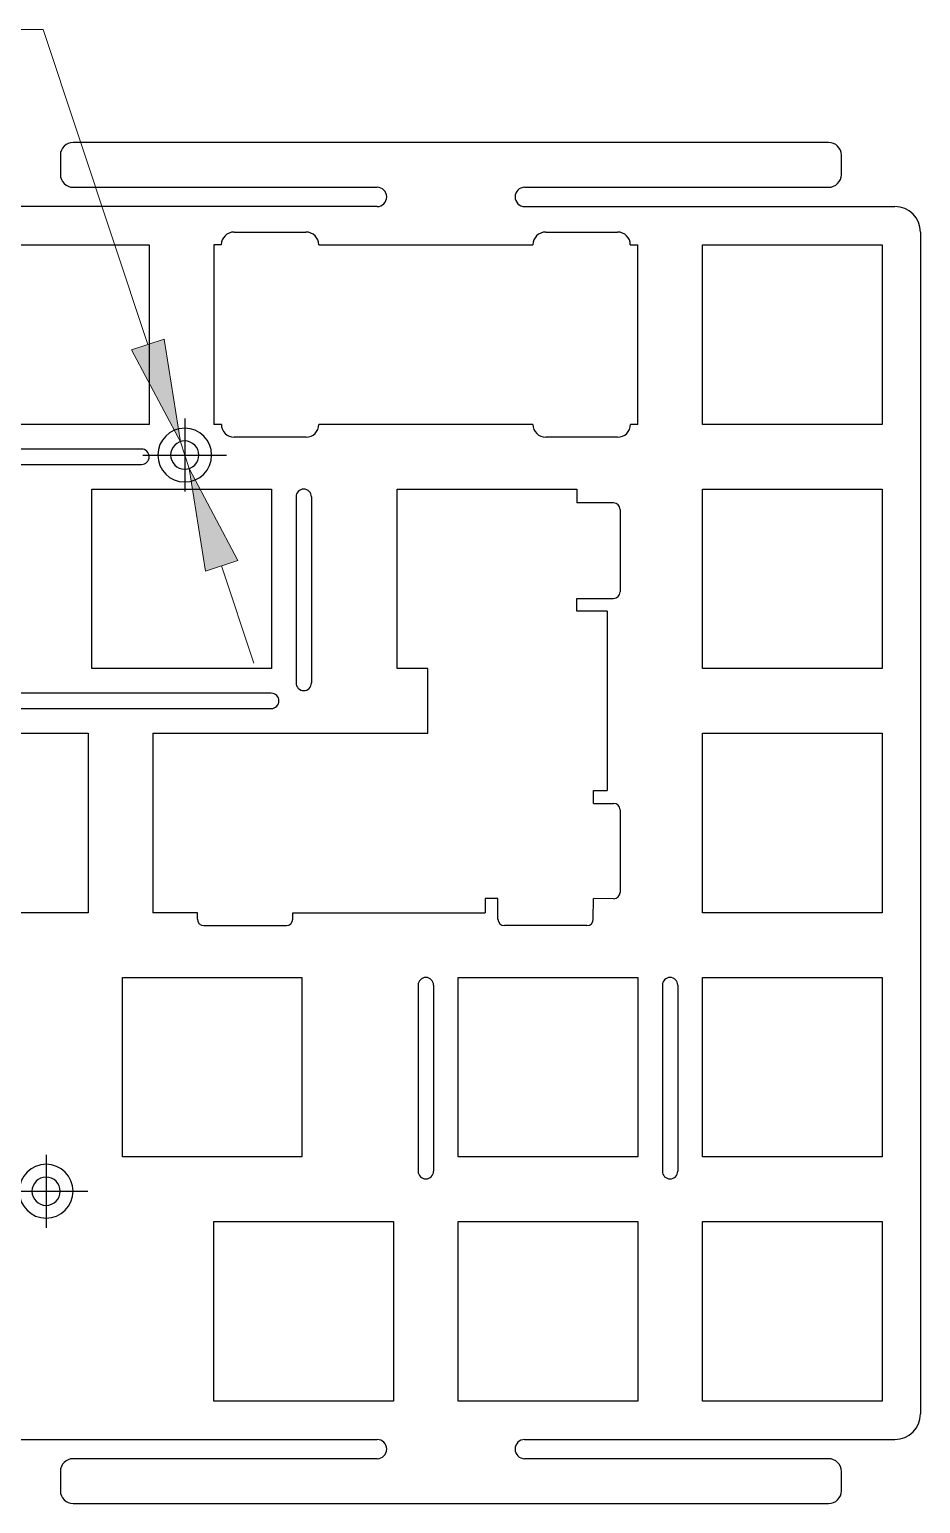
# Model space of a CAD drawing. Header units: millimetres. Extents: x 8 to 313, y 7 to 151.
# Drawn here: x 243.9 to 313.4, y 6.6 to 121.6 of the extents above; entities that cross this region are included whole.
import ezdxf

# ---------------------------------------------------------------- set-up
doc = ezdxf.new("R2010")
doc.units = ezdxf.units.MM
for name, pattern in [('AI-Linetype-1', [32.019867, 20.012417, -4.002483, 4.002483, -4.002483]), ('AI-Linetype-2', [32.019867, 20.012417, -4.002483, 4.002483, -4.002483]), ('AI-Linetype-3', [32.019867, 20.012417, -4.002483, 4.002483, -4.002483]), ('AI-Linetype-4', [32.019867, 20.012417, -4.002483, 4.002483, -4.002483])]:
    doc.linetypes.add(name, pattern=pattern)
doc.layers.add('01___PRT_ALL_DTM_PLN', color=7, linetype='Continuous')
doc.layers.add('JELLY-00-00-06_PBL1', color=7, linetype='Continuous')

# ---------------------------------------------------------------- blocks, each defined once
blk = doc.blocks.new('block 50')
at = {"color": 7, "lineweight": 25}
blk.add_lwpolyline([(329.86, 79.16), (388.77, 79.16)], dxfattribs=at)
blk = doc.blocks.new('block 51')
at = {"color": 7, "lineweight": 25}
blk.add_lwpolyline([(388.77, 82.66), (365.07, 82.66)], dxfattribs=at)
blk = doc.blocks.new('block 52')
at = {"color": 7, "lineweight": 25}
blk.add_lwpolyline([(353.56, 82.66), (329.86, 82.66)], dxfattribs=at)
blk = doc.blocks.new('block 63')
at = {"color": 7, "lineweight": 25}
blk.add_lwpolyline([(291.31, 84.16), (353.56, 84.16)], dxfattribs=at)
blk = doc.blocks.new('block 64')
at = {"color": 7, "lineweight": 25}
blk.add_lwpolyline([(392.94, 87.16), (378.94, 87.16)], dxfattribs=at)
blk = doc.blocks.new('block 65')
at = {"color": 7, "lineweight": 25}
blk.add_lwpolyline([(373.89, 87.16), (359.89, 87.16)], dxfattribs=at)
blk = doc.blocks.new('block 66')
at = {"color": 7, "lineweight": 25}
blk.add_lwpolyline([(354.84, 87.16), (340.84, 87.16)], dxfattribs=at)
blk = doc.blocks.new('block 79')
at = {"color": 7, "lineweight": 25}
blk.add_lwpolyline([(340.84, 101.16), (354.84, 101.16)], dxfattribs=at)
blk = doc.blocks.new('block 80')
at = {"color": 7, "lineweight": 25}
blk.add_lwpolyline([(359.89, 101.16), (373.89, 101.16)], dxfattribs=at)
blk = doc.blocks.new('block 81')
at = {"color": 7, "lineweight": 25}
blk.add_lwpolyline([(378.94, 101.16), (392.94, 101.16)], dxfattribs=at)
blk = doc.blocks.new('block 82')
at = {"color": 7, "lineweight": 25}
blk.add_lwpolyline([(392.94, 106.21), (378.94, 106.21)], dxfattribs=at)
blk = doc.blocks.new('block 83')
at = {"color": 7, "lineweight": 25}
blk.add_lwpolyline([(373.89, 106.21), (359.89, 106.21)], dxfattribs=at)
blk = doc.blocks.new('block 84')
at = {"color": 7, "lineweight": 25}
blk.add_lwpolyline([(347.7, 106.21), (333.7, 106.21)], dxfattribs=at)
blk = doc.blocks.new('block 113')
at = {"color": 7, "lineweight": 25}
blk.add_lwpolyline([(333.7, 120.21), (347.7, 120.21)], dxfattribs=at)
blk = doc.blocks.new('block 114')
at = {"color": 7, "lineweight": 25}
blk.add_lwpolyline([(359.89, 120.21), (373.89, 120.21)], dxfattribs=at)
blk = doc.blocks.new('block 115')
at = {"color": 7, "lineweight": 25}
blk.add_lwpolyline([(378.94, 120.21), (392.94, 120.21)], dxfattribs=at)
blk = doc.blocks.new('block 121')
at = {"color": 7, "lineweight": 25}
blk.add_lwpolyline([(392.94, 125.26), (378.94, 125.26)], dxfattribs=at)
blk = doc.blocks.new('block 122')
at = {"color": 7, "lineweight": 25}
blk.add_lwpolyline([(331.03, 125.26), (317.03, 125.26)], dxfattribs=at)
blk = doc.blocks.new('block 151')
at = {"color": 7, "lineweight": 25}
blk.add_lwpolyline([(317.03, 139.26), (331.03, 139.26)], dxfattribs=at)
blk = doc.blocks.new('block 152')
at = {"color": 7, "lineweight": 25}
blk.add_lwpolyline([(378.94, 139.26), (392.94, 139.26)], dxfattribs=at)
blk = doc.blocks.new('block 153')
at = {"color": 7, "lineweight": 25}
blk.add_lwpolyline([(392.94, 144.31), (378.94, 144.31)], dxfattribs=at)
blk = doc.blocks.new('block 154')
at = {"color": 7, "lineweight": 25}
blk.add_lwpolyline([(345.32, 144.31), (331.32, 144.31)], dxfattribs=at)
blk = doc.blocks.new('block 190')
at = {"color": 7, "lineweight": 25}
blk.add_lwpolyline([(331.32, 158.31), (345.32, 158.31)], dxfattribs=at)
blk = doc.blocks.new('block 191')
at = {"color": 7, "lineweight": 25}
blk.add_lwpolyline([(378.94, 158.31), (392.94, 158.31)], dxfattribs=at)
blk = doc.blocks.new('block 192')
at = {"color": 7, "lineweight": 25}
blk.add_lwpolyline([(392.94, 163.36), (378.94, 163.36)], dxfattribs=at)
blk = doc.blocks.new('block 193')
at = {"color": 7, "lineweight": 25}
blk.add_lwpolyline([(335.79, 163.36), (321.79, 163.36)], dxfattribs=at)
blk = doc.blocks.new('block 223')
at = {"color": 7, "lineweight": 25}
blk.add_lwpolyline([(321.79, 177.36), (335.79, 177.36)], dxfattribs=at)
blk = doc.blocks.new('block 224')
at = {"color": 7, "lineweight": 25}
blk.add_lwpolyline([(378.94, 177.36), (392.94, 177.36)], dxfattribs=at)
blk = doc.blocks.new('block 231')
at = {"color": 7, "lineweight": 25}
blk.add_lwpolyline([(353.56, 180.36), (291.31, 180.36)], dxfattribs=at)
blk = doc.blocks.new('block 241')
at = {"color": 7, "lineweight": 25}
blk.add_lwpolyline([(329.86, 181.86), (353.56, 181.86)], dxfattribs=at)
blk = doc.blocks.new('block 242')
at = {"color": 7, "lineweight": 25}
blk.add_lwpolyline([(365.07, 181.86), (388.77, 181.86)], dxfattribs=at)
blk = doc.blocks.new('block 243')
at = {"color": 7, "lineweight": 25}
blk.add_lwpolyline([(388.77, 185.36), (329.86, 185.36)], dxfattribs=at)
blk = doc.blocks.new('block 260')
at = {"color": 7, "lineweight": 25}
blk.add_lwpolyline([(328.86, 184.36), (328.86, 182.86)], dxfattribs=at)
blk = doc.blocks.new('block 261')
at = {"color": 7, "lineweight": 25}
blk.add_lwpolyline([(328.86, 81.66), (328.86, 80.16)], dxfattribs=at)
blk = doc.blocks.new('block 262')
at = {"color": 7, "lineweight": 25}
blk.add_lwpolyline([(331.03, 139.26), (331.03, 125.26)], dxfattribs=at)
blk = doc.blocks.new('block 263')
at = {"color": 7, "lineweight": 25}
blk.add_lwpolyline([(331.32, 144.31), (331.32, 158.31)], dxfattribs=at)
blk = doc.blocks.new('block 264')
at = {"color": 7, "lineweight": 25}
blk.add_lwpolyline([(333.7, 106.21), (333.7, 120.21)], dxfattribs=at)
blk = doc.blocks.new('block 265')
at = {"color": 7, "lineweight": 25}
blk.add_lwpolyline([(335.79, 177.36), (335.79, 163.36)], dxfattribs=at)
blk = doc.blocks.new('block 266')
at = {"color": 7, "lineweight": 25}
blk.add_lwpolyline([(340.84, 87.16), (340.84, 101.16)], dxfattribs=at)
blk = doc.blocks.new('block 267')
at = {"color": 7, "lineweight": 25}
blk.add_lwpolyline([(345.32, 158.31), (345.32, 144.31)], dxfattribs=at)
blk = doc.blocks.new('block 268')
at = {"color": 7, "lineweight": 25}
blk.add_lwpolyline([(347.7, 120.21), (347.7, 106.21)], dxfattribs=at)
blk = doc.blocks.new('block 269')
at = {"color": 7, "lineweight": 25}
blk.add_lwpolyline([(354.84, 101.16), (354.84, 87.16)], dxfattribs=at)
blk = doc.blocks.new('block 270')
at = {"color": 7, "lineweight": 25}
blk.add_lwpolyline([(359.89, 87.16), (359.89, 101.16)], dxfattribs=at)
blk = doc.blocks.new('block 271')
at = {"color": 7, "lineweight": 25}
blk.add_lwpolyline([(359.89, 106.21), (359.89, 120.21)], dxfattribs=at)
blk = doc.blocks.new('block 272')
at = {"color": 7, "lineweight": 25}
blk.add_lwpolyline([(373.89, 120.21), (373.89, 106.21)], dxfattribs=at)
blk = doc.blocks.new('block 273')
at = {"color": 7, "lineweight": 25}
blk.add_lwpolyline([(373.89, 101.16), (373.89, 87.16)], dxfattribs=at)
blk = doc.blocks.new('block 274')
at = {"color": 7, "lineweight": 25}
blk.add_lwpolyline([(378.94, 87.16), (378.94, 101.16)], dxfattribs=at)
blk = doc.blocks.new('block 275')
at = {"color": 7, "lineweight": 25}
blk.add_lwpolyline([(378.94, 106.21), (378.94, 120.21)], dxfattribs=at)
blk = doc.blocks.new('block 276')
at = {"color": 7, "lineweight": 25}
blk.add_lwpolyline([(378.94, 125.26), (378.94, 139.26)], dxfattribs=at)
blk = doc.blocks.new('block 277')
at = {"color": 7, "lineweight": 25}
blk.add_lwpolyline([(378.94, 144.31), (378.94, 158.31)], dxfattribs=at)
blk = doc.blocks.new('block 278')
at = {"color": 7, "lineweight": 25}
blk.add_lwpolyline([(378.94, 163.36), (378.94, 177.36)], dxfattribs=at)
blk = doc.blocks.new('block 279')
at = {"color": 7, "lineweight": 25}
blk.add_lwpolyline([(389.77, 80.16), (389.77, 81.66)], dxfattribs=at)
blk = doc.blocks.new('block 280')
at = {"color": 7, "lineweight": 25}
blk.add_lwpolyline([(389.77, 182.86), (389.77, 184.36)], dxfattribs=at)
blk = doc.blocks.new('block 281')
at = {"color": 7, "lineweight": 25}
blk.add_lwpolyline([(392.94, 177.36), (392.94, 163.36)], dxfattribs=at)
blk = doc.blocks.new('block 282')
at = {"color": 7, "lineweight": 25}
blk.add_lwpolyline([(392.94, 158.31), (392.94, 144.31)], dxfattribs=at)
blk = doc.blocks.new('block 283')
at = {"color": 7, "lineweight": 25}
blk.add_lwpolyline([(392.94, 139.26), (392.94, 125.26)], dxfattribs=at)
blk = doc.blocks.new('block 284')
at = {"color": 7, "lineweight": 25}
blk.add_lwpolyline([(392.94, 120.21), (392.94, 106.21)], dxfattribs=at)
blk = doc.blocks.new('block 285')
at = {"color": 7, "lineweight": 25}
blk.add_lwpolyline([(392.94, 101.16), (392.94, 87.16)], dxfattribs=at)
blk = doc.blocks.new('block 323')
at = {"color": 7, "lineweight": 25}
blk.add_open_spline([(329.86, 82.66), (329.31, 82.66), (328.86, 82.22), (328.86, 81.66)], degree=3, dxfattribs=at)
blk = doc.blocks.new('block 324')
at = {"color": 7, "lineweight": 25}
blk.add_open_spline([(328.86, 80.16), (328.86, 79.61), (329.31, 79.16), (329.86, 79.16)], degree=3, dxfattribs=at)
blk = doc.blocks.new('block 325')
at = {"color": 7, "lineweight": 25}
blk.add_open_spline([(388.77, 79.16), (389.32, 79.16), (389.77, 79.61), (389.77, 80.16)], degree=3, dxfattribs=at)
blk = doc.blocks.new('block 326')
at = {"color": 7, "lineweight": 25}
blk.add_open_spline([(389.77, 81.66), (389.77, 82.22), (389.32, 82.66), (388.77, 82.66)], degree=3, dxfattribs=at)
blk = doc.blocks.new('block 328')
at = {"color": 7, "lineweight": 25}
blk.add_open_spline([(353.56, 82.66), (353.98, 82.66), (354.31, 83), (354.31, 83.41), (354.31, 83.83), (353.98, 84.16), (353.56, 84.16)], degree=3, knots=[0, 0, 0, 0, 1, 1, 1, 2, 2, 2, 2], dxfattribs=at)
blk = doc.blocks.new('block 329')
at = {"color": 7, "lineweight": 25}
blk.add_open_spline([(365.07, 84.16), (364.65, 84.16), (364.32, 83.83), (364.32, 83.41), (364.32, 83), (364.65, 82.66), (365.07, 82.66)], degree=3, knots=[0, 0, 0, 0, 1, 1, 1, 2, 2, 2, 2], dxfattribs=at)
blk = doc.blocks.new('block 339')
at = {"color": 7, "lineweight": 25}
blk.add_open_spline([(388.77, 181.86), (389.32, 181.86), (389.77, 182.31), (389.77, 182.86)], degree=3, dxfattribs=at)
blk = doc.blocks.new('block 340')
at = {"color": 7, "lineweight": 25}
blk.add_open_spline([(389.77, 184.36), (389.77, 184.92), (389.32, 185.36), (388.77, 185.36)], degree=3, dxfattribs=at)
blk = doc.blocks.new('block 341')
at = {"color": 7, "lineweight": 25}
blk.add_open_spline([(329.86, 185.36), (329.31, 185.36), (328.86, 184.92), (328.86, 184.36)], degree=3, dxfattribs=at)
blk = doc.blocks.new('block 342')
at = {"color": 7, "lineweight": 25}
blk.add_open_spline([(328.86, 182.86), (328.86, 182.31), (329.31, 181.86), (329.86, 181.86)], degree=3, dxfattribs=at)
blk = doc.blocks.new('block 343')
at = {"color": 7, "lineweight": 25}
blk.add_open_spline([(372.32, 162.36), (372.87, 162.36), (373.32, 162.81), (373.32, 163.36)], degree=3, dxfattribs=at)
blk = doc.blocks.new('block 345')
at = {"color": 7, "lineweight": 25}
blk.add_open_spline([(365.07, 181.86), (364.65, 181.86), (364.32, 181.53), (364.32, 181.11), (364.32, 180.7), (364.65, 180.36), (365.07, 180.36)], degree=3, knots=[0, 0, 0, 0, 1, 1, 1, 2, 2, 2, 2], dxfattribs=at)
blk = doc.blocks.new('block 346')
at = {"color": 7, "lineweight": 25}
blk.add_open_spline([(353.56, 180.36), (353.98, 180.36), (354.31, 180.7), (354.31, 181.11), (354.31, 181.53), (353.98, 181.86), (353.56, 181.86)], degree=3, knots=[0, 0, 0, 0, 1, 1, 1, 2, 2, 2, 2], dxfattribs=at)
blk = doc.blocks.new('block 395')
at = {"color": 7, "lineweight": 25}
blk.add_lwpolyline([(372.32, 162.36), (366.72, 162.36)], dxfattribs=at)
blk = doc.blocks.new('block 397')
at = {"color": 7, "lineweight": 25}
blk.add_lwpolyline([(373.89, 163.36), (373.32, 163.36)], dxfattribs=at)
blk = doc.blocks.new('block 398')
at = {"color": 7, "lineweight": 25}
blk.add_lwpolyline([(365.72, 163.36), (349.02, 163.36)], dxfattribs=at)
blk = doc.blocks.new('block 399')
at = {"color": 7, "lineweight": 25}
blk.add_lwpolyline([(341.42, 163.36), (340.84, 163.36)], dxfattribs=at)
blk = doc.blocks.new('block 405')
at = {"color": 7, "lineweight": 25}
blk.add_open_spline([(365.72, 163.36), (365.72, 162.81), (366.16, 162.36), (366.72, 162.36)], degree=3, dxfattribs=at)
blk = doc.blocks.new('block 407')
at = {"color": 7, "lineweight": 25}
blk.add_lwpolyline([(340.84, 177.36), (340.84, 163.36)], dxfattribs=at)
blk = doc.blocks.new('block 408')
at = {"color": 7, "lineweight": 25}
blk.add_lwpolyline([(373.89, 163.36), (373.89, 177.36)], dxfattribs=at)
blk = doc.blocks.new('block 696')
at = {"layer": '01___PRT_ALL_DTM_PLN', "color": 4, "lineweight": 25}
blk.add_open_spline([(325.65, 103.53), (325.65, 104.69), (326.59, 105.63), (327.75, 105.63), (328.91, 105.63), (329.85, 104.69), (329.85, 103.53), (329.85, 102.37), (328.91, 101.43), (327.75, 101.43), (326.59, 101.43), (325.65, 102.37), (325.65, 103.53)], degree=3, knots=[0, 0, 0, 0, 1, 1, 1, 2, 2, 2, 3, 3, 3, 4, 4, 4, 4], dxfattribs=at)
blk = doc.blocks.new('block 697')
at = {"layer": '01___PRT_ALL_DTM_PLN', "color": 4, "lineweight": 25}
blk.add_open_spline([(326.65, 103.53), (326.65, 104.14), (327.14, 104.63), (327.75, 104.63), (328.36, 104.63), (328.85, 104.14), (328.85, 103.53), (328.85, 102.92), (328.36, 102.43), (327.75, 102.43), (327.14, 102.43), (326.65, 102.92), (326.65, 103.53)], degree=3, knots=[0, 0, 0, 0, 1, 1, 1, 2, 2, 2, 3, 3, 3, 4, 4, 4, 4], dxfattribs=at)
blk = doc.blocks.new('block 698')
at = {"layer": '01___PRT_ALL_DTM_PLN', "color": 4, "lineweight": 25}
blk.add_open_spline([(336.46, 160.97), (336.46, 162.13), (337.4, 163.07), (338.56, 163.07), (339.72, 163.07), (340.66, 162.13), (340.66, 160.97), (340.66, 159.81), (339.72, 158.87), (338.56, 158.87), (337.4, 158.87), (336.46, 159.81), (336.46, 160.97)], degree=3, knots=[0, 0, 0, 0, 1, 1, 1, 2, 2, 2, 3, 3, 3, 4, 4, 4, 4], dxfattribs=at)
blk = doc.blocks.new('block 699')
at = {"layer": '01___PRT_ALL_DTM_PLN', "color": 4, "lineweight": 25}
blk.add_open_spline([(337.46, 160.97), (337.46, 161.57), (337.95, 162.07), (338.56, 162.07), (339.17, 162.07), (339.66, 161.57), (339.66, 160.97), (339.66, 160.36), (339.17, 159.87), (338.56, 159.87), (337.95, 159.87), (337.46, 160.36), (337.46, 160.97)], degree=3, knots=[0, 0, 0, 0, 1, 1, 1, 2, 2, 2, 3, 3, 3, 4, 4, 4, 4], dxfattribs=at)
blk = doc.blocks.new('block 700')
at = {"layer": '01___PRT_ALL_DTM_PLN', "color": 4, "linetype": 'AI-Linetype-1', "lineweight": 25}
blk.add_lwpolyline([(335.3, 160.97), (341.83, 160.97)], dxfattribs=at)
blk = doc.blocks.new('block 701')
at = {"layer": '01___PRT_ALL_DTM_PLN', "color": 4, "linetype": 'AI-Linetype-2', "lineweight": 25}
blk.add_lwpolyline([(338.56, 163.81), (338.56, 158.12)], dxfattribs=at)
blk = doc.blocks.new('block 702')
at = {"layer": '01___PRT_ALL_DTM_PLN', "color": 4, "linetype": 'AI-Linetype-3', "lineweight": 25}
blk.add_lwpolyline([(324.48, 103.53), (331.01, 103.53)], dxfattribs=at)
blk = doc.blocks.new('block 703')
at = {"layer": '01___PRT_ALL_DTM_PLN', "color": 4, "linetype": 'AI-Linetype-4', "lineweight": 25}
blk.add_lwpolyline([(327.75, 106.37), (327.75, 100.68)], dxfattribs=at)
blk = doc.blocks.new('block 709')
at = {"layer": '01___PRT_ALL_DTM_PLN', "lineweight": 0}
blk.add_lwpolyline([(338.91, 159.92), (338.91, 159.92)], dxfattribs=at)
blk = doc.blocks.new('block 674')
at = {"layer": '01___PRT_ALL_DTM_PLN', "color": 7, "lineweight": 15}
blk.add_lwpolyline([(196.09, 194.17), (327.51, 194.17)], dxfattribs=at)
blk = doc.blocks.new('block 675')
at = {"layer": '01___PRT_ALL_DTM_PLN', "color": 7, "lineweight": 15}
blk.add_lwpolyline([(327.51, 194.17), (335.69, 169.6)], dxfattribs=at)
blk = doc.blocks.new('block 676')
at = {"layer": '01___PRT_ALL_DTM_PLN', "color": 7, "lineweight": 15}
blk.add_lwpolyline([(341.44, 152.33), (343.96, 144.74)], dxfattribs=at)
blk = doc.blocks.new('block 681')
at = {"layer": '01___PRT_ALL_DTM_PLN', "color": 7, "lineweight": 15}
blk.add_lwpolyline([(338.91, 159.92), (338.22, 162.01)], dxfattribs=at)
blk = doc.blocks.new('block 686')
at = {"layer": '01___PRT_ALL_DTM_PLN'}
h = blk.add_hatch(color=7, dxfattribs=at)
h.dxf.hatch_style = 2
h.paths.add_polyline_path([(342.7, 152.75), (338.91, 159.92), (340.17, 151.91)])
at = {"layer": '01___PRT_ALL_DTM_PLN', "lineweight": 0}
blk.add_lwpolyline([(342.7, 152.75), (338.91, 159.92), (340.17, 151.91), (342.7, 152.75), (342.7, 152.75)], dxfattribs=at)
blk = doc.blocks.new('block 691')
at = {"layer": '01___PRT_ALL_DTM_PLN'}
h = blk.add_hatch(color=7, dxfattribs=at)
h.dxf.hatch_style = 2
h.paths.add_polyline_path([(336.95, 170.02), (338.22, 162.01), (334.42, 169.18)])
at = {"layer": '01___PRT_ALL_DTM_PLN', "lineweight": 0}
blk.add_lwpolyline([(336.95, 170.02), (338.22, 162.01), (334.42, 169.18), (336.95, 170.02), (336.95, 170.02)], dxfattribs=at)

msp = doc.modelspace()

# ---------------------------------------------------------------- linework, layer by layer
for p, q in [((282.49, 107.77), (311.36, 107.77)), ((258.83, 104.77), (258.26, 104.77)), ((266.43, 104.77), (283.13, 104.77)), ((290.73, 104.77), (291.31, 104.77)), ((313.36, 105.77), (313.36, 13.57)), ((252.61, 88.85), (230.28, 88.85)), ((230.28, 87.65), (252.61, 87.65)), ((253.21, 88.25), (253.21, 88.25)), ((264.66, 85.12), (264.66, 70.6)), ((265.26, 85.72), (265.26, 85.72)), ((265.86, 85.12), (265.86, 70.6)), ((272.55, 71.72), (272.55, 85.72)), ((289.43, 84.64), (286.55, 84.64)), ((286.55, 77.2), (289.43, 77.2)), ((286.55, 76.2), (286.55, 77.2)), ((289.43, 77.2), (289.43, 77.2)), ((288.93, 76.2), (286.55, 76.2)), ((288.93, 76.2), (288.93, 62.2)), ((262.73, 69.8), (235.05, 69.8)), ((263.33, 69.2), (263.33, 69.2)), ((265.26, 70), (265.26, 70)), ((235.05, 68.6), (262.73, 68.6)), ((253.5, 66.67), (274.93, 66.67)), ((253.5, 66.67), (253.5, 52.67)), ((287.87, 61.2), (287.87, 62.2)), ((287.87, 62.2), (288.93, 62.2)), ((287.87, 61.2), (289.43, 61.2)), ((289.43, 61.2), (289.43, 61.2)), ((280.41, 53.78), (279.41, 53.78)), ((279.41, 53.78), (279.41, 52.67)), ((280.41, 52.17), (280.41, 53.78)), ((287.84, 52.17), (287.85, 53.77)), ((256.97, 52.17), (256.97, 52.67)), ((264.41, 52.67), (279.41, 52.67)), ((264.41, 52.17), (264.41, 52.67)), ((264.41, 52.17), (264.41, 52.17)), ((280.41, 52.17), (280.41, 52.17)), ((274.78, 47.62), (274.78, 47.62)), ((293.83, 47.62), (293.83, 47.62)), ((274.18, 47.02), (274.18, 32.5)), ((275.38, 47.02), (275.38, 32.5)), ((293.23, 47.02), (293.23, 32.5)), ((294.43, 47.02), (294.43, 32.5)), ((274.78, 31.9), (274.78, 31.9)), ((293.83, 31.9), (293.83, 31.9)), ((282.49, 11.57), (311.36, 11.57))]:
    msp.add_line(p, q)
at = {"linetype": 'Continuous'}
for p, q in [((289.93, 84.14), (289.93, 77.7)), ((289.93, 60.7), (289.93, 54.26)), ((289.43, 53.76), (287.85, 53.77)), ((257.47, 51.67), (263.91, 51.67)), ((287.34, 51.67), (280.91, 51.67))]:
    msp.add_line(p, q, dxfattribs=at)
for centre, radius, start, end in [((311.36, 105.77), 2, 0, 90), ((252.61, 88.25), 0.6, 0, 90), ((252.61, 88.25), 0.6, 270, 0), ((265.26, 85.12), 0.6, 90, 180), ((265.26, 85.12), 0.6, 0, 90), ((289.43, 77.7), 0.5, 270, 0), ((265.26, 70.6), 0.6, 180, 270), ((265.26, 70.6), 0.6, 270, 0), ((262.73, 69.2), 0.6, 0, 90), ((262.73, 69.2), 0.6, 270, 0), ((289.43, 60.7), 0.5, 0, 90), ((263.91, 52.17), 0.5, 270, 0), ((280.91, 52.17), 0.5, 180, 270), ((274.78, 47.02), 0.6, 90, 180), ((274.78, 47.02), 0.6, 0, 90), ((293.83, 47.02), 0.6, 90, 180), ((293.83, 47.02), 0.6, 0, 90), ((274.78, 32.5), 0.6, 180, 270), ((274.78, 32.5), 0.6, 270, 0), ((293.83, 32.5), 0.6, 180, 270), ((293.83, 32.5), 0.6, 270, 0), ((311.36, 13.57), 2, 270, 0)]:
    msp.add_arc(centre, radius, start, end)
for centre, start, end in [((289.43, 84.14), 0, 90), ((289.43, 54.26), 270, 0), ((257.47, 52.17), 180, 270), ((287.34, 52.17), 270, 0)]:
    msp.add_arc(centre, 0.5, start, end, dxfattribs=at)
at = {"layer": 'JELLY-00-00-06_PBL1', "color": 7, "linetype": 'Continuous'}
for p, q in [((272.55, 85.72), (286.55, 85.72)), ((286.55, 85.72), (286.55, 84.64)), ((274.93, 71.72), (272.55, 71.72)), ((274.93, 66.67), (274.93, 71.72)), ((256.97, 52.67), (253.5, 52.67))]:
    msp.add_line(p, q, dxfattribs=at)

# ---------------------------------------------------------------- block references
for name, p in [('block 341', (-82.58, -72.59)), ('block 243', (-82.58, -72.59)), ('block 340', (-82.58, -72.59)), ('block 260', (-82.58, -72.59)), ('block 280', (-82.58, -72.59)), ('block 342', (-82.58, -72.59)), ('block 241', (-82.58, -72.59)), ('block 346', (-82.58, -72.59)), ('block 345', (-82.58, -72.59)), ('block 242', (-82.58, -72.59)), ('block 339', (-82.58, -72.59)), ('block 231', (-82.58, -72.59)), ('block 223', (-82.58, -72.59)), ('block 265', (-82.58, -72.59)), ('block 407', (-82.58, -72.59)), ('block 408', (-82.58, -72.59)), ('block 224', (-82.58, -72.59)), ('block 278', (-82.58, -72.59)), ('block 281', (-82.58, -72.59)), ('block 193', (-82.58, -72.59)), ('block 399', (-82.58, -72.59)), ('block 405', (-106.88, -72.59)), ('block 395', (-106.88, -72.59)), ('block 343', (-106.88, -72.59)), ('block 398', (-82.58, -72.59)), ('block 405', (-82.58, -72.59)), ('block 395', (-82.58, -72.59)), ('block 343', (-82.58, -72.59)), ('block 397', (-82.58, -72.59)), ('block 192', (-82.58, -72.59)), ('block 190', (-82.58, -72.59)), ('block 263', (-82.58, -72.59)), ('block 267', (-82.58, -72.59)), ('block 191', (-82.58, -72.59)), ('block 277', (-82.58, -72.59)), ('block 282', (-82.58, -72.59)), ('block 154', (-82.58, -72.59)), ('block 153', (-82.58, -72.59)), ('block 151', (-82.58, -72.59)), ('block 262', (-82.58, -72.59)), ('block 152', (-82.58, -72.59)), ('block 276', (-82.58, -72.59)), ('block 283', (-82.58, -72.59)), ('block 122', (-82.58, -72.59)), ('block 121', (-82.58, -72.59)), ('block 113', (-82.58, -72.59)), ('block 264', (-82.58, -72.59)), ('block 268', (-82.58, -72.59)), ('block 114', (-82.58, -72.59)), ('block 271', (-82.58, -72.59)), ('block 272', (-82.58, -72.59)), ('block 115', (-82.58, -72.59)), ('block 275', (-82.58, -72.59)), ('block 284', (-82.58, -72.59)), ('block 84', (-82.58, -72.59)), ('block 83', (-82.58, -72.59)), ('block 82', (-82.58, -72.59)), ('block 79', (-82.58, -72.59)), ('block 266', (-82.58, -72.59)), ('block 269', (-82.58, -72.59)), ('block 80', (-82.58, -72.59)), ('block 270', (-82.58, -72.59)), ('block 273', (-82.58, -72.59)), ('block 81', (-82.58, -72.59)), ('block 274', (-82.58, -72.59)), ('block 285', (-82.58, -72.59)), ('block 66', (-82.58, -72.59)), ('block 65', (-82.58, -72.59)), ('block 64', (-82.58, -72.59)), ('block 63', (-82.58, -72.59)), ('block 328', (-82.58, -72.59)), ('block 329', (-82.58, -72.59)), ('block 323', (-82.58, -72.59)), ('block 52', (-82.58, -72.59)), ('block 51', (-82.58, -72.59)), ('block 326', (-82.58, -72.59)), ('block 261', (-82.58, -72.59)), ('block 279', (-82.58, -72.59)), ('block 324', (-82.58, -72.59)), ('block 325', (-82.58, -72.59)), ('block 50', (-82.58, -72.59))]:
    msp.add_blockref(name, p)
at = {"rotation": 180}
for name, p in [('block 343', (632.15, 268.14)), ('block 395', (632.15, 268.14)), ('block 405', (632.15, 268.14)), ('block 343', (656.45, 268.14)), ('block 395', (656.45, 268.14)), ('block 405', (656.45, 268.14))]:
    msp.add_blockref(name, p, dxfattribs=at)
at = {"layer": '01___PRT_ALL_DTM_PLN'}
for name in ['block 674', 'block 675', 'block 691', 'block 701', 'block 698', 'block 699', 'block 681', 'block 700', 'block 709', 'block 686', 'block 676', 'block 703', 'block 696', 'block 697', 'block 702']:
    msp.add_blockref(name, (-82.58, -72.59), dxfattribs=at)

doc.saveas('drawing.dxf')
